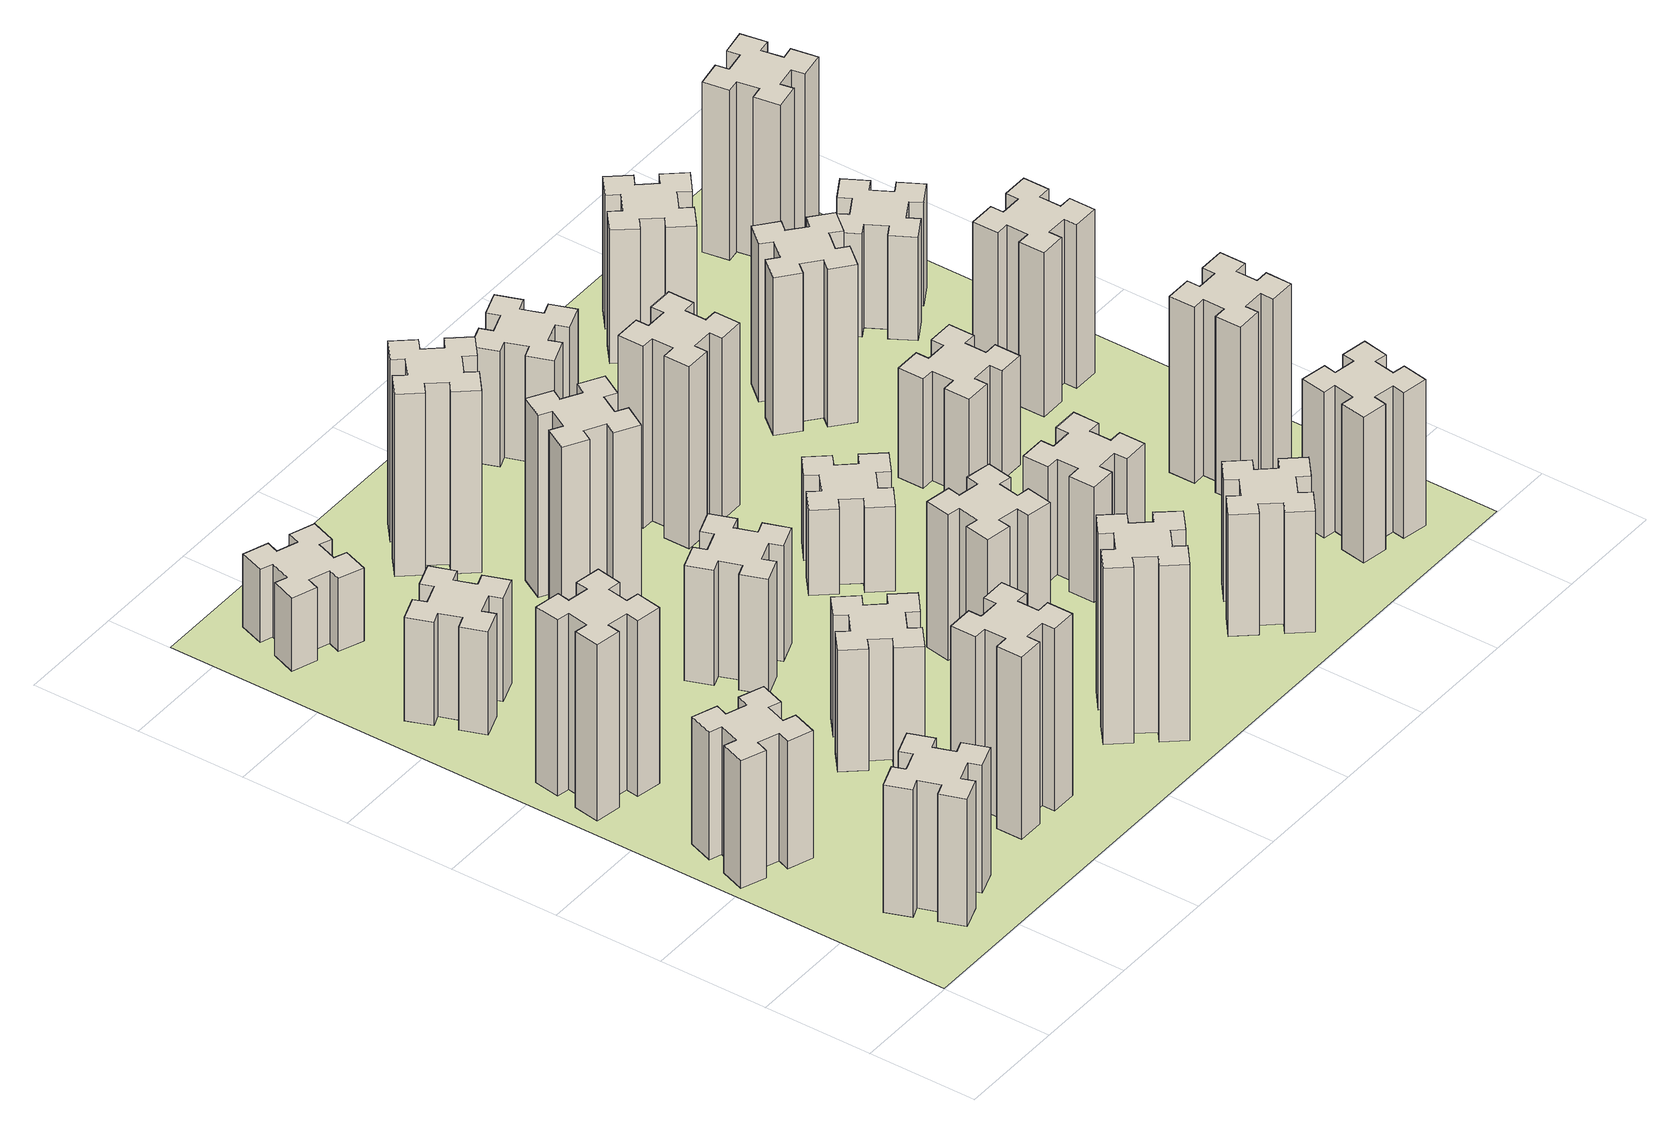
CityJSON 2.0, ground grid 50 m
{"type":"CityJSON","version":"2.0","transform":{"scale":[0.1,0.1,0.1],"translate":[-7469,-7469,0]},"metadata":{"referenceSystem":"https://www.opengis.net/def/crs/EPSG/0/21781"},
"CityObjects":{
"building1":{"type":"Building","attributes":{"class":"1000","function":"1000","usage":"1000","yearOfConstruction":2016,"roofType":"1000","measuredHeight":63,"storeysAboveGround":30,"storeysBelowGround":0},"geometry":[{"type":"Solid","lod":"1","boundaries":[[[[0,1,2,3,4,5,6,7,8,9,10,11,12,13,14,15,16,17,18,19]],[[17,16,20,21]],[[16,15,22,20]],[[15,14,23,22]],[[14,13,24,23]],[[13,12,25,24]],[[12,11,26,25]],[[11,10,27,26]],[[10,9,28,27]],[[9,8,29,28]],[[8,7,30,29]],[[7,6,31,30]],[[6,5,32,31]],[[5,4,33,32]],[[4,3,34,33]],[[3,2,35,34]],[[2,1,36,35]],[[1,0,37,36]],[[0,19,38,37]],[[19,18,39,38]],[[18,17,21,39]],[[24,25,26,27,28,29,30,31,32,33,34,35,36,37,38,39,21,20,22,23]]]]}]},
"building2":{"type":"Building","attributes":{"class":"1000","function":"1000","usage":"1000","yearOfConstruction":2016,"roofType":"1000","measuredHeight":63,"storeysAboveGround":30,"storeysBelowGround":0},"geometry":[{"type":"Solid","lod":"1","boundaries":[[[[40,41,42,43,44,45,46,47,48,49,50,51,52,53,54,55,56,57,58,59]],[[57,56,60,61]],[[56,55,62,60]],[[55,54,63,62]],[[54,53,64,63]],[[53,52,65,64]],[[52,51,66,65]],[[51,50,67,66]],[[50,49,68,67]],[[49,48,69,68]],[[48,47,70,69]],[[47,46,71,70]],[[46,45,72,71]],[[45,44,73,72]],[[44,43,74,73]],[[43,42,75,74]],[[42,41,76,75]],[[41,40,77,76]],[[40,59,78,77]],[[59,58,79,78]],[[58,57,61,79]],[[64,65,66,67,68,69,70,71,72,73,74,75,76,77,78,79,61,60,62,63]]]]}]},
"building3":{"type":"Building","attributes":{"class":"1000","function":"1000","usage":"1000","yearOfConstruction":2016,"roofType":"1000","measuredHeight":87,"storeysAboveGround":30,"storeysBelowGround":0},"geometry":[{"type":"Solid","lod":"1","boundaries":[[[[80,81,82,83,84,85,86,87,88,89,90,91,92,93,94,95,96,97,98,99]],[[97,96,100,101]],[[96,95,102,100]],[[95,94,103,102]],[[94,93,104,103]],[[93,92,105,104]],[[92,91,106,105]],[[91,90,107,106]],[[90,89,108,107]],[[89,88,109,108]],[[88,87,110,109]],[[87,86,111,110]],[[86,85,112,111]],[[85,84,113,112]],[[84,83,114,113]],[[83,82,115,114]],[[82,81,116,115]],[[81,80,117,116]],[[80,99,118,117]],[[99,98,119,118]],[[98,97,101,119]],[[104,105,106,107,108,109,110,111,112,113,114,115,116,117,118,119,101,100,102,103]]]]}]},
"building4":{"type":"Building","attributes":{"class":"1000","function":"1000","usage":"1000","yearOfConstruction":2016,"roofType":"1000","measuredHeight":51,"storeysAboveGround":30,"storeysBelowGround":0},"geometry":[{"type":"Solid","lod":"1","boundaries":[[[[120,121,122,123,124,125,126,127,128,129,130,131,132,133,134,135,136,137,138,139]],[[137,136,140,141]],[[136,135,142,140]],[[135,134,143,142]],[[134,133,144,143]],[[133,132,145,144]],[[132,131,146,145]],[[131,130,147,146]],[[130,129,148,147]],[[129,128,149,148]],[[128,127,150,149]],[[127,126,151,150]],[[126,125,152,151]],[[125,124,153,152]],[[124,123,154,153]],[[123,122,155,154]],[[122,121,156,155]],[[121,120,157,156]],[[120,139,158,157]],[[139,138,159,158]],[[138,137,141,159]],[[144,145,146,147,148,149,150,151,152,153,154,155,156,157,158,159,141,140,142,143]]]]}]},
"building5":{"type":"Building","attributes":{"class":"1000","function":"1000","usage":"1000","yearOfConstruction":2016,"roofType":"1000","measuredHeight":90,"storeysAboveGround":30,"storeysBelowGround":0},"geometry":[{"type":"Solid","lod":"1","boundaries":[[[[160,161,162,163,164,165,166,167,168,169,170,171,172,173,174,175,176,177,178,179]],[[177,176,180,181]],[[176,175,182,180]],[[175,174,183,182]],[[174,173,184,183]],[[173,172,185,184]],[[172,171,186,185]],[[171,170,187,186]],[[170,169,188,187]],[[169,168,189,188]],[[168,167,190,189]],[[167,166,191,190]],[[166,165,192,191]],[[165,164,193,192]],[[164,163,194,193]],[[163,162,195,194]],[[162,161,196,195]],[[161,160,197,196]],[[160,179,198,197]],[[179,178,199,198]],[[178,177,181,199]],[[184,185,186,187,188,189,190,191,192,193,194,195,196,197,198,199,181,180,182,183]]]]}]},
"building6":{"type":"Building","attributes":{"class":"1000","function":"1000","usage":"1000","yearOfConstruction":2016,"roofType":"1000","measuredHeight":36,"storeysAboveGround":30,"storeysBelowGround":0},"geometry":[{"type":"Solid","lod":"1","boundaries":[[[[200,201,202,203,204,205,206,207,208,209,210,211,212,213,214,215,216,217,218,219]],[[217,216,220,221]],[[216,215,222,220]],[[215,214,223,222]],[[214,213,224,223]],[[213,212,225,224]],[[212,211,226,225]],[[211,210,227,226]],[[210,209,228,227]],[[209,208,229,228]],[[208,207,230,229]],[[207,206,231,230]],[[206,205,232,231]],[[205,204,233,232]],[[204,203,234,233]],[[203,202,235,234]],[[202,201,236,235]],[[201,200,237,236]],[[200,219,238,237]],[[219,218,239,238]],[[218,217,221,239]],[[224,225,226,227,228,229,230,231,232,233,234,235,236,237,238,239,221,220,222,223]]]]}]},
"building7":{"type":"Building","attributes":{"class":"1000","function":"1000","usage":"1000","yearOfConstruction":2016,"roofType":"1000","measuredHeight":60,"storeysAboveGround":30,"storeysBelowGround":0},"geometry":[{"type":"Solid","lod":"1","boundaries":[[[[240,241,242,243,244,245,246,247,248,249,250,251,252,253,254,255,256,257,258,259]],[[257,256,260,261]],[[256,255,262,260]],[[255,254,263,262]],[[254,253,264,263]],[[253,252,265,264]],[[252,251,266,265]],[[251,250,267,266]],[[250,249,268,267]],[[249,248,269,268]],[[248,247,270,269]],[[247,246,271,270]],[[246,245,272,271]],[[245,244,273,272]],[[244,243,274,273]],[[243,242,275,274]],[[242,241,276,275]],[[241,240,277,276]],[[240,259,278,277]],[[259,258,279,278]],[[258,257,261,279]],[[264,265,266,267,268,269,270,271,272,273,274,275,276,277,278,279,261,260,262,263]]]]}]},
"building8":{"type":"Building","attributes":{"class":"1000","function":"1000","usage":"1000","yearOfConstruction":2016,"roofType":"1000","measuredHeight":57,"storeysAboveGround":30,"storeysBelowGround":0},"geometry":[{"type":"Solid","lod":"1","boundaries":[[[[280,281,282,283,284,285,286,287,288,289,290,291,292,293,294,295,296,297,298,299]],[[297,296,300,301]],[[296,295,302,300]],[[295,294,303,302]],[[294,293,304,303]],[[293,292,305,304]],[[292,291,306,305]],[[291,290,307,306]],[[290,289,308,307]],[[289,288,309,308]],[[288,287,310,309]],[[287,286,311,310]],[[286,285,312,311]],[[285,284,313,312]],[[284,283,314,313]],[[283,282,315,314]],[[282,281,316,315]],[[281,280,317,316]],[[280,299,318,317]],[[299,298,319,318]],[[298,297,301,319]],[[304,305,306,307,308,309,310,311,312,313,314,315,316,317,318,319,301,300,302,303]]]]}]},
"building9":{"type":"Building","attributes":{"class":"1000","function":"1000","usage":"1000","yearOfConstruction":2016,"roofType":"1000","measuredHeight":87,"storeysAboveGround":30,"storeysBelowGround":0},"geometry":[{"type":"Solid","lod":"1","boundaries":[[[[320,321,322,323,324,325,326,327,328,329,330,331,332,333,334,335,336,337,338,339]],[[337,336,340,341]],[[336,335,342,340]],[[335,334,343,342]],[[334,333,344,343]],[[333,332,345,344]],[[332,331,346,345]],[[331,330,347,346]],[[330,329,348,347]],[[329,328,349,348]],[[328,327,350,349]],[[327,326,351,350]],[[326,325,352,351]],[[325,324,353,352]],[[324,323,354,353]],[[323,322,355,354]],[[322,321,356,355]],[[321,320,357,356]],[[320,339,358,357]],[[339,338,359,358]],[[338,337,341,359]],[[344,345,346,347,348,349,350,351,352,353,354,355,356,357,358,359,341,340,342,343]]]]}]},
"building10":{"type":"Building","attributes":{"class":"1000","function":"1000","usage":"1000","yearOfConstruction":2016,"roofType":"1000","measuredHeight":90,"storeysAboveGround":30,"storeysBelowGround":0},"geometry":[{"type":"Solid","lod":"1","boundaries":[[[[360,361,362,363,364,365,366,367,368,369,370,371,372,373,374,375,376,377,378,379]],[[377,376,380,381]],[[376,375,382,380]],[[375,374,383,382]],[[374,373,384,383]],[[373,372,385,384]],[[372,371,386,385]],[[371,370,387,386]],[[370,369,388,387]],[[369,368,389,388]],[[368,367,390,389]],[[367,366,391,390]],[[366,365,392,391]],[[365,364,393,392]],[[364,363,394,393]],[[363,362,395,394]],[[362,361,396,395]],[[361,360,397,396]],[[360,379,398,397]],[[379,378,399,398]],[[378,377,381,399]],[[384,385,386,387,388,389,390,391,392,393,394,395,396,397,398,399,381,380,382,383]]]]}]},
"building11":{"type":"Building","attributes":{"class":"1000","function":"1000","usage":"1000","yearOfConstruction":2016,"roofType":"1000","measuredHeight":90,"storeysAboveGround":30,"storeysBelowGround":0},"geometry":[{"type":"Solid","lod":"1","boundaries":[[[[400,401,402,403,404,405,406,407,408,409,410,411,412,413,414,415,416,417,418,419]],[[417,416,420,421]],[[416,415,422,420]],[[415,414,423,422]],[[414,413,424,423]],[[413,412,425,424]],[[412,411,426,425]],[[411,410,427,426]],[[410,409,428,427]],[[409,408,429,428]],[[408,407,430,429]],[[407,406,431,430]],[[406,405,432,431]],[[405,404,433,432]],[[404,403,434,433]],[[403,402,435,434]],[[402,401,436,435]],[[401,400,437,436]],[[400,419,438,437]],[[419,418,439,438]],[[418,417,421,439]],[[424,425,426,427,428,429,430,431,432,433,434,435,436,437,438,439,421,420,422,423]]]]}]},
"building12":{"type":"Building","attributes":{"class":"1000","function":"1000","usage":"1000","yearOfConstruction":2016,"roofType":"1000","measuredHeight":72,"storeysAboveGround":30,"storeysBelowGround":0},"geometry":[{"type":"Solid","lod":"1","boundaries":[[[[440,441,442,443,444,445,446,447,448,449,450,451,452,453,454,455,456,457,458,459]],[[457,456,460,461]],[[456,455,462,460]],[[455,454,463,462]],[[454,453,464,463]],[[453,452,465,464]],[[452,451,466,465]],[[451,450,467,466]],[[450,449,468,467]],[[449,448,469,468]],[[448,447,470,469]],[[447,446,471,470]],[[446,445,472,471]],[[445,444,473,472]],[[444,443,474,473]],[[443,442,475,474]],[[442,441,476,475]],[[441,440,477,476]],[[440,459,478,477]],[[459,458,479,478]],[[458,457,461,479]],[[464,465,466,467,468,469,470,471,472,473,474,475,476,477,478,479,461,460,462,463]]]]}]},
"building13":{"type":"Building","attributes":{"class":"1000","function":"1000","usage":"1000","yearOfConstruction":2016,"roofType":"1000","measuredHeight":42,"storeysAboveGround":30,"storeysBelowGround":0},"geometry":[{"type":"Solid","lod":"1","boundaries":[[[[480,481,482,483,484,485,486,487,488,489,490,491,492,493,494,495,496,497,498,499]],[[497,496,500,501]],[[496,495,502,500]],[[495,494,503,502]],[[494,493,504,503]],[[493,492,505,504]],[[492,491,506,505]],[[491,490,507,506]],[[490,489,508,507]],[[489,488,509,508]],[[488,487,510,509]],[[487,486,511,510]],[[486,485,512,511]],[[485,484,513,512]],[[484,483,514,513]],[[483,482,515,514]],[[482,481,516,515]],[[481,480,517,516]],[[480,499,518,517]],[[499,498,519,518]],[[498,497,501,519]],[[504,505,506,507,508,509,510,511,512,513,514,515,516,517,518,519,501,500,502,503]]]]}]},
"building14":{"type":"Building","attributes":{"class":"1000","function":"1000","usage":"1000","yearOfConstruction":2016,"roofType":"1000","measuredHeight":90,"storeysAboveGround":30,"storeysBelowGround":0},"geometry":[{"type":"Solid","lod":"1","boundaries":[[[[520,521,522,523,524,525,526,527,528,529,530,531,532,533,534,535,536,537,538,539]],[[537,536,540,541]],[[536,535,542,540]],[[535,534,543,542]],[[534,533,544,543]],[[533,532,545,544]],[[532,531,546,545]],[[531,530,547,546]],[[530,529,548,547]],[[529,528,549,548]],[[528,527,550,549]],[[527,526,551,550]],[[526,525,552,551]],[[525,524,553,552]],[[524,523,554,553]],[[523,522,555,554]],[[522,521,556,555]],[[521,520,557,556]],[[520,539,558,557]],[[539,538,559,558]],[[538,537,541,559]],[[544,545,546,547,548,549,550,551,552,553,554,555,556,557,558,559,541,540,542,543]]]]}]},
"building15":{"type":"Building","attributes":{"class":"1000","function":"1000","usage":"1000","yearOfConstruction":2016,"roofType":"1000","measuredHeight":60,"storeysAboveGround":30,"storeysBelowGround":0},"geometry":[{"type":"Solid","lod":"1","boundaries":[[[[560,561,562,563,564,565,566,567,568,569,570,571,572,573,574,575,576,577,578,579]],[[577,576,580,581]],[[576,575,582,580]],[[575,574,583,582]],[[574,573,584,583]],[[573,572,585,584]],[[572,571,586,585]],[[571,570,587,586]],[[570,569,588,587]],[[569,568,589,588]],[[568,567,590,589]],[[567,566,591,590]],[[566,565,592,591]],[[565,564,593,592]],[[564,563,594,593]],[[563,562,595,594]],[[562,561,596,595]],[[561,560,597,596]],[[560,579,598,597]],[[579,578,599,598]],[[578,577,581,599]],[[584,585,586,587,588,589,590,591,592,593,594,595,596,597,598,599,581,580,582,583]]]]}]},
"building16":{"type":"Building","attributes":{"class":"1000","function":"1000","usage":"1000","yearOfConstruction":2016,"roofType":"1000","measuredHeight":57,"storeysAboveGround":30,"storeysBelowGround":0},"geometry":[{"type":"Solid","lod":"1","boundaries":[[[[600,601,602,603,604,605,606,607,608,609,610,611,612,613,614,615,616,617,618,619]],[[617,616,620,621]],[[616,615,622,620]],[[615,614,623,622]],[[614,613,624,623]],[[613,612,625,624]],[[612,611,626,625]],[[611,610,627,626]],[[610,609,628,627]],[[609,608,629,628]],[[608,607,630,629]],[[607,606,631,630]],[[606,605,632,631]],[[605,604,633,632]],[[604,603,634,633]],[[603,602,635,634]],[[602,601,636,635]],[[601,600,637,636]],[[600,619,638,637]],[[619,618,639,638]],[[618,617,621,639]],[[624,625,626,627,628,629,630,631,632,633,634,635,636,637,638,639,621,620,622,623]]]]}]},
"building17":{"type":"Building","attributes":{"class":"1000","function":"1000","usage":"1000","yearOfConstruction":2016,"roofType":"1000","measuredHeight":57,"storeysAboveGround":30,"storeysBelowGround":0},"geometry":[{"type":"Solid","lod":"1","boundaries":[[[[640,641,642,643,644,645,646,647,648,649,650,651,652,653,654,655,656,657,658,659]],[[657,656,660,661]],[[656,655,662,660]],[[655,654,663,662]],[[654,653,664,663]],[[653,652,665,664]],[[652,651,666,665]],[[651,650,667,666]],[[650,649,668,667]],[[649,648,669,668]],[[648,647,670,669]],[[647,646,671,670]],[[646,645,672,671]],[[645,644,673,672]],[[644,643,674,673]],[[643,642,675,674]],[[642,641,676,675]],[[641,640,677,676]],[[640,659,678,677]],[[659,658,679,678]],[[658,657,661,679]],[[664,665,666,667,668,669,670,671,672,673,674,675,676,677,678,679,661,660,662,663]]]]}]},
"building18":{"type":"Building","attributes":{"class":"1000","function":"1000","usage":"1000","yearOfConstruction":2016,"roofType":"1000","measuredHeight":54,"storeysAboveGround":30,"storeysBelowGround":0},"geometry":[{"type":"Solid","lod":"1","boundaries":[[[[680,681,682,683,684,685,686,687,688,689,690,691,692,693,694,695,696,697,698,699]],[[697,696,700,701]],[[696,695,702,700]],[[695,694,703,702]],[[694,693,704,703]],[[693,692,705,704]],[[692,691,706,705]],[[691,690,707,706]],[[690,689,708,707]],[[689,688,709,708]],[[688,687,710,709]],[[687,686,711,710]],[[686,685,712,711]],[[685,684,713,712]],[[684,683,714,713]],[[683,682,715,714]],[[682,681,716,715]],[[681,680,717,716]],[[680,699,718,717]],[[699,698,719,718]],[[698,697,701,719]],[[704,705,706,707,708,709,710,711,712,713,714,715,716,717,718,719,701,700,702,703]]]]}]},
"building19":{"type":"Building","attributes":{"class":"1000","function":"1000","usage":"1000","yearOfConstruction":2016,"roofType":"1000","measuredHeight":72,"storeysAboveGround":30,"storeysBelowGround":0},"geometry":[{"type":"Solid","lod":"1","boundaries":[[[[720,721,722,723,724,725,726,727,728,729,730,731,732,733,734,735,736,737,738,739]],[[737,736,740,741]],[[736,735,742,740]],[[735,734,743,742]],[[734,733,744,743]],[[733,732,745,744]],[[732,731,746,745]],[[731,730,747,746]],[[730,729,748,747]],[[729,728,749,748]],[[728,727,750,749]],[[727,726,751,750]],[[726,725,752,751]],[[725,724,753,752]],[[724,723,754,753]],[[723,722,755,754]],[[722,721,756,755]],[[721,720,757,756]],[[720,739,758,757]],[[739,738,759,758]],[[738,737,741,759]],[[744,745,746,747,748,749,750,751,752,753,754,755,756,757,758,759,741,740,742,743]]]]}]},
"building20":{"type":"Building","attributes":{"class":"1000","function":"1000","usage":"1000","yearOfConstruction":2016,"roofType":"1000","measuredHeight":78,"storeysAboveGround":30,"storeysBelowGround":0},"geometry":[{"type":"Solid","lod":"1","boundaries":[[[[760,761,762,763,764,765,766,767,768,769,770,771,772,773,774,775,776,777,778,779]],[[777,776,780,781]],[[776,775,782,780]],[[775,774,783,782]],[[774,773,784,783]],[[773,772,785,784]],[[772,771,786,785]],[[771,770,787,786]],[[770,769,788,787]],[[769,768,789,788]],[[768,767,790,789]],[[767,766,791,790]],[[766,765,792,791]],[[765,764,793,792]],[[764,763,794,793]],[[763,762,795,794]],[[762,761,796,795]],[[761,760,797,796]],[[760,779,798,797]],[[779,778,799,798]],[[778,777,781,799]],[[784,785,786,787,788,789,790,791,792,793,794,795,796,797,798,799,781,780,782,783]]]]}]},
"building21":{"type":"Building","attributes":{"class":"1000","function":"1000","usage":"1000","yearOfConstruction":2016,"roofType":"1000","measuredHeight":87,"storeysAboveGround":30,"storeysBelowGround":0},"geometry":[{"type":"Solid","lod":"1","boundaries":[[[[800,801,802,803,804,805,806,807,808,809,810,811,812,813,814,815,816,817,818,819]],[[817,816,820,821]],[[816,815,822,820]],[[815,814,823,822]],[[814,813,824,823]],[[813,812,825,824]],[[812,811,826,825]],[[811,810,827,826]],[[810,809,828,827]],[[809,808,829,828]],[[808,807,830,829]],[[807,806,831,830]],[[806,805,832,831]],[[805,804,833,832]],[[804,803,834,833]],[[803,802,835,834]],[[802,801,836,835]],[[801,800,837,836]],[[800,819,838,837]],[[819,818,839,838]],[[818,817,821,839]],[[824,825,826,827,828,829,830,831,832,833,834,835,836,837,838,839,821,820,822,823]]]]}]},
"building22":{"type":"Building","attributes":{"class":"1000","function":"1000","usage":"1000","yearOfConstruction":2016,"roofType":"1000","measuredHeight":66,"storeysAboveGround":30,"storeysBelowGround":0},"geometry":[{"type":"Solid","lod":"1","boundaries":[[[[840,841,842,843,844,845,846,847,848,849,850,851,852,853,854,855,856,857,858,859]],[[857,856,860,861]],[[856,855,862,860]],[[855,854,863,862]],[[854,853,864,863]],[[853,852,865,864]],[[852,851,866,865]],[[851,850,867,866]],[[850,849,868,867]],[[849,848,869,868]],[[848,847,870,869]],[[847,846,871,870]],[[846,845,872,871]],[[845,844,873,872]],[[844,843,874,873]],[[843,842,875,874]],[[842,841,876,875]],[[841,840,877,876]],[[840,859,878,877]],[[859,858,879,878]],[[858,857,861,879]],[[864,865,866,867,868,869,870,871,872,873,874,875,876,877,878,879,861,860,862,863]]]]}]},
"building23":{"type":"Building","attributes":{"class":"1000","function":"1000","usage":"1000","yearOfConstruction":2016,"roofType":"1000","measuredHeight":81,"storeysAboveGround":30,"storeysBelowGround":0},"geometry":[{"type":"Solid","lod":"1","boundaries":[[[[880,881,882,883,884,885,886,887,888,889,890,891,892,893,894,895,896,897,898,899]],[[897,896,900,901]],[[896,895,902,900]],[[895,894,903,902]],[[894,893,904,903]],[[893,892,905,904]],[[892,891,906,905]],[[891,890,907,906]],[[890,889,908,907]],[[889,888,909,908]],[[888,887,910,909]],[[887,886,911,910]],[[886,885,912,911]],[[885,884,913,912]],[[884,883,914,913]],[[883,882,915,914]],[[882,881,916,915]],[[881,880,917,916]],[[880,899,918,917]],[[899,898,919,918]],[[898,897,901,919]],[[904,905,906,907,908,909,910,911,912,913,914,915,916,917,918,919,901,900,902,903]]]]}]},
"building24":{"type":"Building","attributes":{"class":"1000","function":"1000","usage":"1000","yearOfConstruction":2016,"roofType":"1000","measuredHeight":51,"storeysAboveGround":30,"storeysBelowGround":0},"geometry":[{"type":"Solid","lod":"1","boundaries":[[[[920,921,922,923,924,925,926,927,928,929,930,931,932,933,934,935,936,937,938,939]],[[937,936,940,941]],[[936,935,942,940]],[[935,934,943,942]],[[934,933,944,943]],[[933,932,945,944]],[[932,931,946,945]],[[931,930,947,946]],[[930,929,948,947]],[[929,928,949,948]],[[928,927,950,949]],[[927,926,951,950]],[[926,925,952,951]],[[925,924,953,952]],[[924,923,954,953]],[[923,922,955,954]],[[922,921,956,955]],[[921,920,957,956]],[[920,939,958,957]],[[939,938,959,958]],[[938,937,941,959]],[[944,945,946,947,948,949,950,951,952,953,954,955,956,957,958,959,941,940,942,943]]]]}]},
"building25":{"type":"Building","attributes":{"class":"1000","function":"1000","usage":"1000","yearOfConstruction":2016,"roofType":"1000","measuredHeight":84,"storeysAboveGround":30,"storeysBelowGround":0},"geometry":[{"type":"Solid","lod":"1","boundaries":[[[[960,961,962,963,964,965,966,967,968,969,970,971,972,973,974,975,976,977,978,979]],[[977,976,980,981]],[[976,975,982,980]],[[975,974,983,982]],[[974,973,984,983]],[[973,972,985,984]],[[972,971,986,985]],[[971,970,987,986]],[[970,969,988,987]],[[969,968,989,988]],[[968,967,990,989]],[[967,966,991,990]],[[966,965,992,991]],[[965,964,993,992]],[[964,963,994,993]],[[963,962,995,994]],[[962,961,996,995]],[[961,960,997,996]],[[960,979,998,997]],[[979,978,999,998]],[[978,977,981,999]],[[984,985,986,987,988,989,990,991,992,993,994,995,996,997,998,999,981,980,982,983]]]]}]},
"landuse1":{"type":"LandUse","attributes":{"name":"plot1","function":"1010"},"geometry":[{"type":"MultiSurface","lod":"1","boundaries":[[[1000,1001,1002,1003]]]}]}
},
"vertices":[
[355,385,0],[389,291,0],[333,270,0],[374,157,0],[487,199,0],[466,255,0],[560,289,0],[580,233,0],[693,274,0],[652,387,0],[596,366,0],[562,460,0],[618,480,0],[577,593,0],[464,552,0],[485,496,0],[391,462,0],[370,518,0],[257,477,0],[299,364,0],[391,462,630],[370,518,630],[485,496,630],[464,552,630],[577,593,630],[618,480,630],[562,460,630],[596,366,630],[652,387,630],[693,274,630],[580,233,630],[560,289,630],[466,255,630],[487,199,630],[374,157,630],[333,270,630],[389,291,630],[355,385,630],[299,364,630],[257,477,630],
[189,1200,0],[155,1106,0],[99,1127,0],[57,1014,0],[170,973,0],[191,1029,0],[285,995,0],[264,939,0],[377,897,0],[418,1010,0],[362,1031,0],[396,1125,0],[452,1104,0],[493,1217,0],[380,1258,0],[360,1202,0],[266,1236,0],[287,1292,0],[174,1333,0],[133,1220,0],[266,1236,630],[287,1292,630],[360,1202,630],[380,1258,630],[493,1217,630],[452,1104,630],[396,1125,630],[362,1031,630],[418,1010,630],[377,897,630],[264,939,630],[285,995,630],[191,1029,630],[170,973,630],[57,1014,630],[99,1127,630],[155,1106,630],[189,1200,630],[133,1220,630],[174,1333,630],
[176,1924,0],[158,1825,0],[99,1836,0],[78,1717,0],[197,1697,0],[207,1756,0],[305,1738,0],[295,1679,0],[413,1658,0],[434,1777,0],[375,1787,0],[392,1885,0],[451,1875,0],[472,1993,0],[354,2014,0],[344,1955,0],[245,1972,0],[256,2031,0],[137,2052,0],[117,1934,0],[245,1972,870],[256,2031,870],[344,1955,870],[354,2014,870],[472,1993,870],[451,1875,870],[392,1885,870],[375,1787,870],[434,1777,870],[413,1658,870],[295,1679,870],[305,1738,870],[207,1756,870],[197,1697,870],[78,1717,870],[99,1836,870],[158,1825,870],[176,1924,870],[117,1934,870],[137,2052,870],
[385,2716,0],[291,2682,0],[270,2738,0],[157,2697,0],[199,2584,0],[255,2605,0],[289,2511,0],[233,2490,0],[274,2377,0],[387,2419,0],[366,2475,0],[460,2509,0],[480,2453,0],[593,2494,0],[552,2607,0],[496,2586,0],[462,2680,0],[518,2700,0],[477,2813,0],[364,2772,0],[462,2680,510],[518,2700,510],[496,2586,510],[552,2607,510],[593,2494,510],[480,2453,510],[460,2509,510],[366,2475,510],[387,2419,510],[274,2377,510],[233,2490,510],[289,2511,510],[255,2605,510],[199,2584,510],[157,2697,510],[270,2738,510],[291,2682,510],[385,2716,510],[364,2772,510],[477,2813,510],
[1165,585,0],[1065,585,0],[1065,645,0],[945,645,0],[945,525,0],[1005,525,0],[1005,425,0],[945,425,0],[945,305,0],[1065,305,0],[1065,365,0],[1165,365,0],[1165,305,0],[1285,305,0],[1285,425,0],[1225,425,0],[1225,525,0],[1285,525,0],[1285,645,0],[1165,645,0],[1225,525,900],[1285,525,900],[1225,425,900],[1285,425,900],[1285,305,900],[1165,305,900],[1165,365,900],[1065,365,900],[1065,305,900],[945,305,900],[945,425,900],[1005,425,900],[1005,525,900],[945,525,900],[945,645,900],[1065,645,900],[1065,585,900],[1165,585,900],[1165,645,900],[1285,645,900],
[462,3251,0],[496,3345,0],[552,3324,0],[593,3437,0],[480,3478,0],[460,3422,0],[366,3456,0],[387,3512,0],[274,3553,0],[233,3440,0],[289,3420,0],[255,3326,0],[199,3347,0],[157,3234,0],[270,3193,0],[291,3249,0],[385,3215,0],[364,3159,0],[477,3117,0],[518,3230,0],[385,3215,360],[364,3159,360],[291,3249,360],[270,3193,360],[157,3234,360],[199,3347,360],[255,3326,360],[289,3420,360],[233,3440,360],[274,3553,360],[387,3512,360],[366,3456,360],[460,3422,360],[480,3478,360],[593,3437,360],[552,3324,360],[496,3345,360],[462,3251,360],[518,3230,360],[477,3117,360],
[1148,999,0],[1224,1063,0],[1263,1017,0],[1355,1094,0],[1278,1186,0],[1232,1148,0],[1167,1224,0],[1213,1263,0],[1136,1355,0],[1044,1278,0],[1083,1232,0],[1006,1167,0],[968,1213,0],[876,1136,0],[953,1044,0],[999,1083,0],[1063,1006,0],[1017,968,0],[1094,876,0],[1186,953,0],[1063,1006,600],[1017,968,600],[999,1083,600],[953,1044,600],[876,1136,600],[968,1213,600],[1006,1167,600],[1083,1232,600],[1044,1278,600],[1136,1355,600],[1213,1263,600],[1167,1224,600],[1232,1148,600],[1278,1186,600],[1355,1094,600],[1263,1017,600],[1224,1063,600],[1148,999,600],[1186,953,600],[1094,876,600],
[1336,1846,0],[1302,1940,0],[1358,1960,0],[1317,2073,0],[1204,2032,0],[1225,1976,0],[1131,1942,0],[1110,1998,0],[997,1957,0],[1039,1844,0],[1095,1865,0],[1129,1771,0],[1073,1750,0],[1114,1637,0],[1227,1679,0],[1206,1735,0],[1300,1769,0],[1320,1713,0],[1433,1754,0],[1392,1867,0],[1300,1769,570],[1320,1713,570],[1206,1735,570],[1227,1679,570],[1114,1637,570],[1073,1750,570],[1129,1771,570],[1095,1865,570],[1039,1844,570],[997,1957,570],[1110,1998,570],[1131,1942,570],[1225,1976,570],[1204,2032,570],[1317,2073,570],[1358,1960,570],[1302,1940,570],[1336,1846,570],[1392,1867,570],[1433,1754,570],
[1823,492,0],[1746,427,0],[1708,473,0],[1616,396,0],[1693,304,0],[1739,343,0],[1803,266,0],[1757,228,0],[1834,136,0],[1926,213,0],[1888,259,0],[1964,323,0],[2003,277,0],[2095,354,0],[2018,446,0],[1972,408,0],[1907,484,0],[1953,523,0],[1876,615,0],[1784,538,0],[1907,484,870],[1953,523,870],[1972,408,870],[2018,446,870],[2095,354,870],[2003,277,870],[1964,323,870],[1888,259,870],[1926,213,870],[1834,136,870],[1757,228,870],[1803,266,870],[1739,343,870],[1693,304,870],[1616,396,870],[1708,473,870],[1746,427,870],[1823,492,870],[1784,538,870],[1876,615,870],
[1117,2525,0],[1204,2475,0],[1174,2423,0],[1278,2363,0],[1338,2467,0],[1286,2497,0],[1336,2584,0],[1388,2554,0],[1448,2658,0],[1344,2718,0],[1314,2666,0],[1227,2716,0],[1257,2768,0],[1153,2828,0],[1093,2724,0],[1145,2694,0],[1095,2607,0],[1043,2637,0],[983,2533,0],[1087,2473,0],[1095,2607,900],[1043,2637,900],[1145,2694,900],[1093,2724,900],[1153,2828,900],[1257,2768,900],[1227,2716,900],[1314,2666,900],[1344,2718,900],[1448,2658,900],[1388,2554,900],[1336,2584,900],[1286,2497,900],[1338,2467,900],[1278,2363,900],[1174,2423,900],[1204,2475,900],[1117,2525,900],[1087,2473,900],[983,2533,900],
[999,3203,0],[1063,3126,0],[1017,3088,0],[1094,2996,0],[1186,3073,0],[1148,3119,0],[1224,3183,0],[1263,3137,0],[1355,3214,0],[1278,3306,0],[1232,3268,0],[1167,3344,0],[1213,3383,0],[1136,3475,0],[1044,3398,0],[1083,3352,0],[1006,3287,0],[968,3333,0],[876,3256,0],[953,3164,0],[1006,3287,900],[968,3333,900],[1083,3352,900],[1044,3398,900],[1136,3475,900],[1213,3383,900],[1167,3344,900],[1232,3268,900],[1278,3306,900],[1355,3214,900],[1263,3137,900],[1224,3183,900],[1148,3119,900],[1186,3073,900],[1094,2996,900],[1017,3088,900],[1063,3126,900],[999,3203,900],[953,3164,900],[876,3256,900],
[1924,1215,0],[1825,1232,0],[1836,1291,0],[1717,1312,0],[1697,1194,0],[1756,1184,0],[1738,1085,0],[1679,1096,0],[1658,977,0],[1777,957,0],[1787,1016,0],[1885,998,0],[1875,939,0],[1993,918,0],[2014,1037,0],[1955,1047,0],[1972,1145,0],[2031,1135,0],[2052,1253,0],[1934,1274,0],[1972,1145,720],[2031,1135,720],[1955,1047,720],[2014,1037,720],[1993,918,720],[1875,939,720],[1885,998,720],[1787,1016,720],[1777,957,720],[1658,977,720],[1679,1096,720],[1738,1085,720],[1756,1184,720],[1697,1194,720],[1717,1312,720],[1836,1291,720],[1825,1232,720],[1924,1215,720],[1934,1274,720],[2052,1253,720],
[1839,1823,0],[1903,1746,0],[1857,1708,0],[1934,1616,0],[2026,1693,0],[1988,1739,0],[2064,1803,0],[2103,1757,0],[2195,1834,0],[2118,1926,0],[2072,1888,0],[2007,1964,0],[2053,2003,0],[1976,2095,0],[1884,2018,0],[1923,1972,0],[1846,1907,0],[1808,1953,0],[1716,1876,0],[1793,1784,0],[1846,1907,420],[1808,1953,420],[1923,1972,420],[1884,2018,420],[1976,2095,420],[2053,2003,420],[2007,1964,420],[2072,1888,420],[2118,1926,420],[2195,1834,420],[2103,1757,420],[2064,1803,420],[1988,1739,420],[2026,1693,420],[1934,1616,420],[1857,1708,420],[1903,1746,420],[1839,1823,420],[1793,1784,420],[1716,1876,420],
[1905,2705,0],[1805,2705,0],[1805,2765,0],[1685,2765,0],[1685,2645,0],[1745,2645,0],[1745,2545,0],[1685,2545,0],[1685,2425,0],[1805,2425,0],[1805,2485,0],[1905,2485,0],[1905,2425,0],[2025,2425,0],[2025,2545,0],[1965,2545,0],[1965,2645,0],[2025,2645,0],[2025,2765,0],[1905,2765,0],[1965,2645,900],[2025,2645,900],[1965,2545,900],[2025,2545,900],[2025,2425,900],[1905,2425,900],[1905,2485,900],[1805,2485,900],[1805,2425,900],[1685,2425,900],[1685,2545,900],[1745,2545,900],[1745,2645,900],[1685,2645,900],[1685,2765,900],[1805,2765,900],[1805,2705,900],[1905,2705,900],[1905,2765,900],[2025,2765,900],
[2728,259,0],[2804,323,0],[2843,277,0],[2935,354,0],[2858,446,0],[2812,408,0],[2747,484,0],[2793,523,0],[2716,615,0],[2624,538,0],[2663,492,0],[2586,427,0],[2548,473,0],[2456,396,0],[2533,304,0],[2579,343,0],[2643,266,0],[2597,228,0],[2674,136,0],[2766,213,0],[2643,266,600],[2597,228,600],[2579,343,600],[2533,304,600],[2456,396,600],[2548,473,600],[2586,427,600],[2663,492,600],[2624,538,600],[2716,615,600],[2793,523,600],[2747,484,600],[2812,408,600],[2858,446,600],[2935,354,600],[2843,277,600],[2804,323,600],[2728,259,600],[2766,213,600],[2674,136,600],
[2385,1165,0],[2385,1065,0],[2325,1065,0],[2325,945,0],[2445,945,0],[2445,1005,0],[2545,1005,0],[2545,945,0],[2665,945,0],[2665,1065,0],[2605,1065,0],[2605,1165,0],[2665,1165,0],[2665,1285,0],[2545,1285,0],[2545,1225,0],[2445,1225,0],[2445,1285,0],[2325,1285,0],[2325,1165,0],[2445,1225,570],[2445,1285,570],[2545,1225,570],[2545,1285,570],[2665,1285,570],[2665,1165,570],[2605,1165,570],[2605,1065,570],[2665,1065,570],[2665,945,570],[2545,945,570],[2545,1005,570],[2445,1005,570],[2445,945,570],[2325,945,570],[2325,1065,570],[2385,1065,570],[2385,1165,570],[2325,1165,570],[2325,1285,570],
[1846,3215,0],[1940,3249,0],[1960,3193,0],[2073,3234,0],[2032,3347,0],[1976,3326,0],[1942,3420,0],[1998,3440,0],[1957,3553,0],[1844,3512,0],[1865,3456,0],[1771,3422,0],[1750,3478,0],[1637,3437,0],[1679,3324,0],[1735,3345,0],[1769,3251,0],[1713,3230,0],[1754,3117,0],[1867,3159,0],[1769,3251,570],[1713,3230,570],[1735,3345,570],[1679,3324,570],[1637,3437,570],[1750,3478,570],[1771,3422,570],[1865,3456,570],[1844,3512,570],[1957,3553,570],[1998,3440,570],[1942,3420,570],[1976,3326,570],[2032,3347,570],[2073,3234,570],[1960,3193,570],[1940,3249,570],[1846,3215,570],[1867,3159,570],[1754,3117,570],
[2805,1805,0],[2805,1905,0],[2865,1905,0],[2865,2025,0],[2745,2025,0],[2745,1965,0],[2645,1965,0],[2645,2025,0],[2525,2025,0],[2525,1905,0],[2585,1905,0],[2585,1805,0],[2525,1805,0],[2525,1685,0],[2645,1685,0],[2645,1745,0],[2745,1745,0],[2745,1685,0],[2865,1685,0],[2865,1805,0],[2745,1745,540],[2745,1685,540],[2645,1745,540],[2645,1685,540],[2525,1685,540],[2525,1805,540],[2585,1805,540],[2585,1905,540],[2525,1905,540],[2525,2025,540],[2645,2025,540],[2645,1965,540],[2745,1965,540],[2745,2025,540],[2865,2025,540],[2865,1905,540],[2805,1905,540],[2805,1805,540],[2865,1805,540],[2865,1685,540],
[3236,444,0],[3218,345,0],[3159,356,0],[3138,237,0],[3257,217,0],[3267,276,0],[3365,258,0],[3355,199,0],[3473,178,0],[3494,297,0],[3435,307,0],[3452,405,0],[3511,395,0],[3532,513,0],[3414,534,0],[3404,475,0],[3305,492,0],[3316,551,0],[3197,572,0],[3177,454,0],[3305,492,720],[3316,551,720],[3404,475,720],[3414,534,720],[3532,513,720],[3511,395,720],[3452,405,720],[3435,307,720],[3494,297,720],[3473,178,720],[3355,199,720],[3365,258,720],[3267,276,720],[3257,217,720],[3138,237,720],[3159,356,720],[3218,345,720],[3236,444,720],[3177,454,720],[3197,572,720],
[2804,2647,0],[2728,2712,0],[2766,2758,0],[2674,2835,0],[2597,2743,0],[2643,2704,0],[2579,2628,0],[2533,2666,0],[2456,2574,0],[2548,2497,0],[2586,2543,0],[2663,2479,0],[2624,2433,0],[2716,2356,0],[2793,2448,0],[2747,2486,0],[2812,2563,0],[2858,2524,0],[2935,2616,0],[2843,2693,0],[2812,2563,780],[2858,2524,780],[2747,2486,780],[2793,2448,780],[2716,2356,780],[2624,2433,780],[2663,2479,780],[2586,2543,780],[2548,2497,780],[2456,2574,780],[2533,2666,780],[2579,2628,780],[2643,2704,780],[2597,2743,780],[2674,2835,780],[2766,2758,780],[2728,2712,780],[2804,2647,780],[2843,2693,780],[2935,2616,780],
[3285,905,0],[3385,905,0],[3385,845,0],[3505,845,0],[3505,965,0],[3445,965,0],[3445,1065,0],[3505,1065,0],[3505,1185,0],[3385,1185,0],[3385,1125,0],[3285,1125,0],[3285,1185,0],[3165,1185,0],[3165,1065,0],[3225,1065,0],[3225,965,0],[3165,965,0],[3165,845,0],[3285,845,0],[3225,965,870],[3165,965,870],[3225,1065,870],[3165,1065,870],[3165,1185,870],[3285,1185,870],[3285,1125,870],[3385,1125,870],[3385,1185,870],[3505,1185,870],[3505,1065,870],[3445,1065,870],[3445,965,870],[3505,965,870],[3505,845,870],[3385,845,870],[3385,905,870],[3285,905,870],[3285,845,870],[3165,845,870],
[2812,3368,0],[2747,3444,0],[2793,3483,0],[2716,3575,0],[2624,3498,0],[2663,3452,0],[2586,3387,0],[2548,3433,0],[2456,3356,0],[2533,3264,0],[2579,3303,0],[2643,3226,0],[2597,3188,0],[2674,3096,0],[2766,3173,0],[2728,3219,0],[2804,3283,0],[2843,3237,0],[2935,3314,0],[2858,3406,0],[2804,3283,660],[2843,3237,660],[2728,3219,660],[2766,3173,660],[2674,3096,660],[2597,3188,660],[2643,3226,660],[2579,3303,660],[2533,3264,660],[2456,3356,660],[2548,3433,660],[2586,3387,660],[2663,3452,660],[2624,3498,660],[2716,3575,660],[2793,3483,660],[2747,3444,660],[2812,3368,660],[2858,3406,660],[2935,3314,660],
[3225,2005,0],[3225,1905,0],[3165,1905,0],[3165,1785,0],[3285,1785,0],[3285,1845,0],[3385,1845,0],[3385,1785,0],[3505,1785,0],[3505,1905,0],[3445,1905,0],[3445,2005,0],[3505,2005,0],[3505,2125,0],[3385,2125,0],[3385,2065,0],[3285,2065,0],[3285,2125,0],[3165,2125,0],[3165,2005,0],[3285,2065,810],[3285,2125,810],[3385,2065,810],[3385,2125,810],[3505,2125,810],[3505,2005,810],[3445,2005,810],[3445,1905,810],[3505,1905,810],[3505,1785,810],[3385,1785,810],[3385,1845,810],[3285,1845,810],[3285,1785,810],[3165,1785,810],[3165,1905,810],[3225,1905,810],[3225,2005,810],[3165,2005,810],[3165,2125,810],
[3456,2707,0],[3406,2794,0],[3458,2824,0],[3398,2928,0],[3294,2868,0],[3324,2816,0],[3237,2766,0],[3207,2818,0],[3103,2758,0],[3163,2654,0],[3215,2684,0],[3265,2597,0],[3213,2567,0],[3273,2463,0],[3377,2523,0],[3347,2575,0],[3434,2625,0],[3464,2573,0],[3568,2633,0],[3508,2737,0],[3434,2625,510],[3464,2573,510],[3347,2575,510],[3377,2523,510],[3273,2463,510],[3213,2567,510],[3265,2597,510],[3215,2684,510],[3163,2654,510],[3103,2758,510],[3207,2818,510],[3237,2766,510],[3324,2816,510],[3294,2868,510],[3398,2928,510],[3458,2824,510],[3406,2794,510],[3456,2707,510],[3508,2737,510],[3568,2633,510],
[3552,3305,0],[3535,3404,0],[3594,3414,0],[3573,3532,0],[3455,3511,0],[3465,3452,0],[3367,3435,0],[3357,3494,0],[3238,3473,0],[3259,3355,0],[3318,3365,0],[3336,3267,0],[3277,3257,0],[3297,3138,0],[3416,3159,0],[3405,3218,0],[3504,3236,0],[3514,3177,0],[3632,3197,0],[3611,3316,0],[3504,3236,840],[3514,3177,840],[3405,3218,840],[3416,3159,840],[3297,3138,840],[3277,3257,840],[3336,3267,840],[3318,3365,840],[3259,3355,840],[3238,3473,840],[3357,3494,840],[3367,3435,840],[3465,3452,840],[3455,3511,840],[3573,3532,840],[3594,3414,840],[3535,3404,840],[3552,3305,840],[3611,3316,840],[3632,3197,840],
[5,3705,0],[3705,3705,0],[3705,5,0],[5,5,0]
]}
